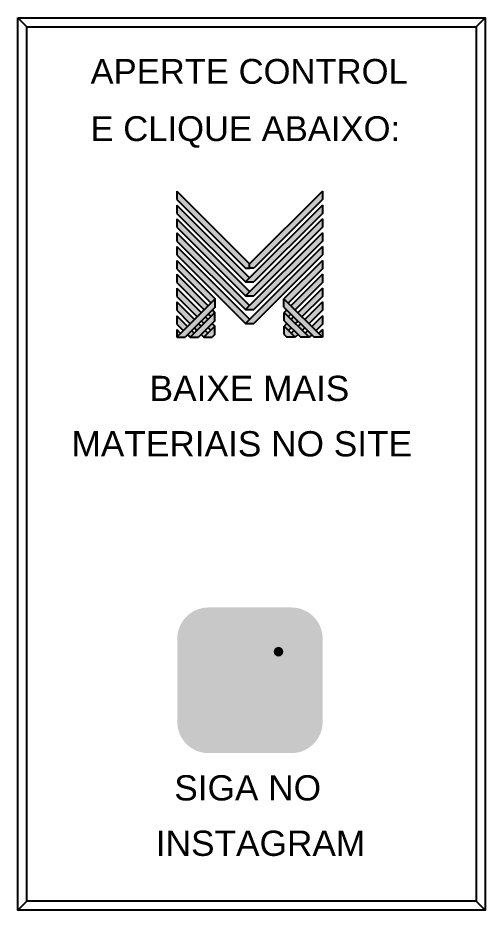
# Model space of a CAD drawing. Header units: millimetres. Extents: x 4701 to 5972, y 985 to 1750.
# Drawn here: x 5571 to 5972, y 985 to 1750 of the extents above; entities that cross this region are included whole.
import ezdxf

# ---------------------------------------------------------------- set-up
doc = ezdxf.new("R2010")
doc.units = ezdxf.units.MM
doc.layers.get('0').update_dxf_attribs({"plot": 0})
for name, color, linetype in [('BUCHA DE PASSAGEM', 20, 'Continuous'), ('logo01', 10, 'Continuous'), ('logo02', 250, 'Continuous')]:
    doc.layers.add(name, color=color, linetype=linetype)
doc.styles.get("Standard").update_dxf_attribs({"font": 'arial.ttf'})

# ---------------------------------------------------------------- blocks, each defined once
blk = doc.blocks.new('MESH')
at = {"layer": 'logo01'}
h = blk.add_hatch(color=256, dxfattribs=at)
h.dxf.hatch_style = 1
h.paths.add_polyline_path([(30046, 14087), (30046, 13835), (32119, 11769), (32248, 11769), (32248, 11893)])
h.paths.add_polyline_path([(30046, 13670), (30046, 13418), (32121, 11349), (32248, 11475)])
h.paths.add_polyline_path([(30046, 13253), (30046, 13001), (32121, 10932), (32248, 11058)])
h.paths.add_polyline_path([(30046, 12835), (30046, 12583), (32121, 10515), (32248, 10641)])
h.paths.add_polyline_path([(30046, 12418), (30046, 12166), (32121, 10097), (32248, 10223)])
h.paths.add_polyline_path([(30046, 12001), (30046, 11749), (31084, 10714), (31211, 10840)])
h.paths.add_polyline_path([(30046, 11583), (30046, 11331), (30875, 10505), (31001, 10631)])
h.paths.add_polyline_path([(30046, 11166), (30046, 10914), (30666, 10296), (30792, 10422)])
h.paths.add_polyline_path([(30046, 10749), (30046, 10497), (30456, 10088), (30583, 10214)])
h.paths.add_polyline_path([(30046, 10331), (30046, 10079), (30247, 9879), (30373, 10005)])
h.paths.add_polyline_path([(30164, 9796), (30046, 9914), (30046, 9679)])
h.paths.add_polyline_path([(30574, 9805), (30500, 9879), (30373, 9753), (30448, 9679)])
h.paths.add_polyline_path([(30784, 10013), (30709, 10088), (30583, 9962), (30657, 9887)])
h.paths.add_polyline_path([(30993, 9805), (30910, 9887), (30784, 9761), (30867, 9679)])
h.paths.add_polyline_path([(30993, 10222), (30918, 10296), (30792, 10170), (30867, 10096)])
h.paths.add_polyline_path([(31119, 10096), (30993, 9970), (31076, 9887), (31202, 10013)])
h.paths.add_polyline_path([(31202, 10431), (31128, 10505), (31001, 10379), (31076, 10305)], flags=17)
h.paths.add_polyline_path([(33284, 10840), (33284, 10588), (34196, 9679), (34449, 9679)])
h.paths.add_polyline_path([(33293, 10431), (33293, 10179), (33794, 9679), (34047, 9679)])
h.paths.add_polyline_path([(33293, 10013), (33293, 9761), (33376, 9679), (33628, 9679)], flags=17)
at = {"layer": 'logo02'}
h = blk.add_hatch(color=256, dxfattribs=at)
h.dxf.hatch_style = 1
h.paths.add_polyline_path([(34449, 13835), (34449, 14087), (32248, 11893), (32248, 11769), (32376, 11769)])
h.paths.add_polyline_path([(34449, 13418), (34449, 13670), (32121, 11349), (32374, 11349)])
h.paths.add_polyline_path([(34449, 13001), (34449, 13253), (32121, 10932), (32374, 10932)])
h.paths.add_polyline_path([(34449, 12583), (34449, 12835), (32121, 10515), (32374, 10515)])
h.paths.add_polyline_path([(34449, 12166), (34449, 12418), (32121, 10097), (32374, 10097)])
h.paths.add_polyline_path([(34449, 11749), (34449, 12001), (33284, 10840), (33411, 10714)], flags=17)
h.paths.add_polyline_path([(34449, 11331), (34449, 11583), (33494, 10631), (33620, 10505)], flags=17)
h.paths.add_polyline_path([(34449, 10914), (34449, 11166), (33703, 10422), (33829, 10296)], flags=17)
h.paths.add_polyline_path([(34449, 10497), (34449, 10749), (33912, 10214), (34039, 10088)])
h.paths.add_polyline_path([(34449, 10331), (34122, 10005), (34248, 9879), (34449, 10079)])
h.paths.add_polyline_path([(33577, 10296), (33502, 10222), (33628, 10096), (33703, 10170)])
h.paths.add_polyline_path([(33367, 10505), (33293, 10431), (33419, 10305), (33494, 10379)], flags=17)
h.paths.add_polyline_path([(33376, 10096), (33293, 10013), (33419, 9887), (33502, 9970)])
h.paths.add_polyline_path([(33786, 10088), (33711, 10013), (33838, 9887), (33912, 9962)])
h.paths.add_polyline_path([(33585, 9887), (33502, 9805), (33628, 9679), (33711, 9761)])
h.paths.add_polyline_path([(33995, 9879), (33921, 9805), (34047, 9679), (34122, 9753)])
h.paths.add_polyline_path([(34449, 9914), (34331, 9796), (34449, 9679)])
h.paths.add_polyline_path([(31202, 10013), (30867, 9679), (31119, 9679), (31202, 9761)], flags=17)
h.paths.add_polyline_path([(31202, 10179), (31202, 10431), (30448, 9679), (30701, 9679)])
h.paths.add_polyline_path([(31211, 10588), (31211, 10840), (30046, 9679), (30299, 9679)])
at = {"layer": 'logo01'}
for p, q in [((30046, 14087), (30046, 13835)), ((30046, 14087), (32248, 11893)), ((30046, 13835), (32119, 11769)), ((30046, 13670), (30046, 13418)), ((30046, 13670), (32248, 11475)), ((30046, 13418), (32121, 11349)), ((30046, 13253), (30046, 13001)), ((30046, 13253), (32248, 11058)), ((30046, 13001), (32121, 10932)), ((30046, 12835), (30046, 12583)), ((30046, 12835), (32248, 10641)), ((30046, 12583), (32121, 10515)), ((30046, 12418), (30046, 12166)), ((30046, 12418), (32248, 10223)), ((30046, 12166), (32121, 10097)), ((30046, 12001), (30046, 11749)), ((30046, 12001), (31211, 10840)), ((30046, 11749), (31084, 10714)), ((30046, 11583), (30046, 11331)), ((30046, 11583), (31001, 10631)), ((32119, 11769), (32248, 11769)), ((30046, 11331), (30875, 10505)), ((30046, 11166), (30046, 10914)), ((30046, 11166), (30792, 10422)), ((30046, 10914), (30666, 10296)), ((33284, 10840), (34449, 9679)), ((33284, 10588), (33284, 10840)), ((30046, 10749), (30046, 10497)), ((30046, 10749), (30583, 10214)), ((31128, 10505), (31202, 10431)), ((33284, 10588), (34196, 9679)), ((30046, 10497), (30456, 10088)), ((30046, 10331), (30046, 10079)), ((30046, 10331), (30373, 10005)), ((30918, 10296), (30993, 10222)), ((31001, 10379), (31076, 10305)), ((33293, 10431), (34047, 9679)), ((33293, 10179), (33293, 10431)), ((30046, 10079), (30247, 9879)), ((30583, 9962), (30657, 9887)), ((30709, 10088), (30784, 10013)), ((30792, 10170), (30867, 10096)), ((30993, 9970), (31076, 9887)), ((31119, 10096), (31202, 10013)), ((33293, 10179), (33794, 9679)), ((33293, 10013), (33628, 9679)), ((33293, 9761), (33293, 10013)), ((30046, 9914), (30046, 9679)), ((30046, 9914), (30164, 9796)), ((30373, 9753), (30448, 9679)), ((30500, 9879), (30574, 9805)), ((30784, 9761), (30867, 9679)), ((30910, 9887), (30993, 9805)), ((33293, 9761), (33376, 9679)), ((33628, 9679), (33376, 9679)), ((34047, 9679), (33794, 9679)), ((34449, 9679), (34196, 9679))]:
    blk.add_line(p, q, dxfattribs=at)
at = {"layer": 'logo02'}
for p, q in [((34449, 14087), (32248, 11893)), ((34449, 14087), (34449, 13835)), ((34449, 13835), (32376, 11769)), ((34449, 13670), (32121, 11349)), ((34449, 13670), (34449, 13418)), ((34449, 13253), (32121, 10932)), ((34449, 13418), (32374, 11349)), ((34449, 13253), (34449, 13001)), ((34449, 13001), (32374, 10932)), ((34449, 12835), (32121, 10515)), ((34449, 12835), (34449, 12583)), ((34449, 12418), (32121, 10097)), ((34449, 12583), (32374, 10515)), ((34449, 12418), (34449, 12166)), ((34449, 12166), (32374, 10097)), ((32248, 11769), (32248, 11893)), ((34449, 12001), (33284, 10840)), ((34449, 12001), (34449, 11749)), ((32376, 11769), (32248, 11769)), ((34449, 11749), (33411, 10714)), ((34449, 11583), (33494, 10631)), ((34449, 11583), (34449, 11331)), ((32121, 11349), (32374, 11349)), ((34449, 11331), (33620, 10505)), ((34449, 11166), (33703, 10422)), ((34449, 11166), (34449, 10914)), ((31211, 10840), (30046, 9679)), ((31211, 10588), (31211, 10840)), ((32121, 10932), (32374, 10932)), ((34449, 10914), (33829, 10296)), ((31211, 10588), (30299, 9679)), ((32121, 10515), (32374, 10515)), ((33367, 10505), (33293, 10431)), ((34449, 10749), (33912, 10214)), ((34449, 10749), (34449, 10497)), ((31202, 10431), (30448, 9679)), ((31202, 10179), (31202, 10431)), ((33494, 10379), (33419, 10305)), ((33577, 10296), (33502, 10222)), ((34449, 10497), (34039, 10088)), ((34449, 10331), (34122, 10005)), ((34449, 10331), (34449, 10079)), ((31202, 10179), (30701, 9679)), ((31202, 10013), (30867, 9679)), ((31202, 9761), (31202, 10013)), ((32121, 10097), (32374, 10097)), ((33376, 10096), (33293, 10013)), ((33502, 9970), (33419, 9887)), ((33703, 10170), (33628, 10096)), ((33786, 10088), (33711, 10013)), ((33912, 9962), (33838, 9887)), ((34449, 10079), (34248, 9879)), ((31202, 9761), (31119, 9679)), ((33585, 9887), (33502, 9805)), ((33711, 9761), (33628, 9679)), ((33995, 9879), (33921, 9805)), ((34122, 9753), (34047, 9679)), ((34449, 9914), (34331, 9796)), ((34449, 9914), (34449, 9679)), ((30046, 9679), (30299, 9679)), ((30448, 9679), (30701, 9679)), ((30867, 9679), (31119, 9679))]:
    blk.add_line(p, q, dxfattribs=at)

msp = doc.modelspace()

# ---------------------------------------------------------------- hatches: boundary and pattern name
at = {"layer": 'BUCHA DE PASSAGEM'}
h = msp.add_hatch(color=18, dxfattribs=at)
h.dxf.hatch_style = 1
h.paths.add_polyline_path([(5805.78, 1244.35), (5734.6, 1244.35, 0.414214), (5707.81, 1217.55), (5707.81, 1146.22, 0.414214), (5734.6, 1119.43), (5805.78, 1119.43, 0.414214), (5832.58, 1146.22), (5832.58, 1217.55, 0.414214)])
h.paths.add_polyline_path([(5752.88, 1226.99), (5787.5, 1226.99, -0.414214), (5815.22, 1199.27), (5815.22, 1164.51, -0.414214), (5787.5, 1136.79), (5752.88, 1136.79, -0.414214), (5725.17, 1164.51), (5725.17, 1199.27, -0.414214)], flags=16)
h.paths.add_polyline_path([(5752.88, 1218.76), (5787.5, 1218.76, -0.414214), (5806.98, 1199.27), (5806.98, 1164.51, -0.414214), (5787.5, 1145.02), (5752.88, 1145.02, -0.414214), (5733.4, 1164.51), (5733.4, 1199.27, -0.414214)], flags=0)
h.paths.add_polyline_path([(5791.4, 1181.89, -1), (5748.98, 1181.89, -1)], flags=0)
h.paths.add_polyline_path([(5783.17, 1181.89, -1), (5757.22, 1181.89, -1)], flags=0)
h.paths.add_polyline_path([(5798.81, 1206.41, -1), (5790.57, 1206.41, -1)], flags=0)
h.paths.add_polyline_path([(5787.5, 1218.76), (5752.88, 1218.76, 0.414214), (5733.4, 1199.27), (5733.4, 1164.51, 0.414214), (5752.88, 1145.02), (5787.5, 1145.02, 0.414214), (5806.98, 1164.51), (5806.98, 1199.27, 0.414214)], flags=0)
h.paths.add_polyline_path([(5757.22, 1181.89, 1), (5783.17, 1181.89, 1)], flags=0)
h = msp.add_hatch(color=0, dxfattribs=at)
h.dxf.hatch_style = 1
h.paths.add_polyline_path([(5752.88, 1226.99, 0.414214), (5725.17, 1199.27), (5725.17, 1164.51, 0.414214), (5752.88, 1136.79), (5787.5, 1136.79, 0.414214), (5815.22, 1164.51), (5815.22, 1199.27, 0.414214), (5787.5, 1226.99)])
h.paths.add_polyline_path([(5798.81, 1206.41, -1), (5790.57, 1206.41, -1)], flags=16)
h.paths.add_polyline_path([(5791.4, 1181.89, -1), (5748.98, 1181.89, -1)], flags=16)
h.paths.add_polyline_path([(5783.17, 1181.89, -1), (5757.22, 1181.89, -1)], flags=0)
h = msp.add_hatch(color=18, dxfattribs=at)
h.dxf.hatch_style = 1
h.paths.add_polyline_path([(5787.5, 1218.76), (5752.88, 1218.76, 0.414214), (5733.4, 1199.27), (5733.4, 1164.51, 0.414214), (5752.88, 1145.02), (5787.5, 1145.02, 0.414214), (5806.98, 1164.51), (5806.98, 1199.27, 0.414214)])
h.paths.add_polyline_path([(5791.4, 1181.89, -1), (5748.98, 1181.89, -1)], flags=16)
h.paths.add_polyline_path([(5783.17, 1181.89, -1), (5757.22, 1181.89, -1)], flags=0)
h.paths.add_polyline_path([(5790.57, 1206.41, -1), (5798.81, 1206.41, -1)], flags=16)
h.paths.add_polyline_path([(5783.17, 1181.89, 1), (5757.22, 1181.89, 1)], flags=0)
h = msp.add_hatch(color=0, dxfattribs=at)
h.dxf.hatch_style = 1
h.paths.add_polyline_path([(5798.81, 1206.41, 1), (5790.57, 1206.41, 1)])
h = msp.add_hatch(color=0, dxfattribs=at)
h.dxf.hatch_style = 1
h.paths.add_polyline_path([(5748.98, 1181.89, 1), (5791.4, 1181.89, 1)])
h.paths.add_polyline_path([(5783.17, 1181.89, -1), (5757.22, 1181.89, -1)], flags=16)
h = msp.add_hatch(color=18, dxfattribs=at)
h.dxf.hatch_style = 1
h.paths.add_polyline_path([(5757.22, 1181.89, 1), (5783.17, 1181.89, 1)])

# ---------------------------------------------------------------- linework, layer by layer
for p, q in [((5578.61, 1742.31), (5570.93, 1749.99)), ((5964.41, 1742.31), (5972.08, 1749.99)), ((5578.61, 992.44), (5570.93, 984.77)), ((5964.41, 992.44), (5972.08, 984.77))]:
    msp.add_line(p, q, dxfattribs=at)
for points in [[(5570.93, 1749.99), (5972.08, 1749.99), (5972.08, 984.77), (5570.93, 984.77)], [(5578.61, 1742.31), (5964.41, 1742.31), (5964.41, 992.44), (5578.61, 992.44)]]:
    msp.add_lwpolyline(points, close=True, dxfattribs=at)

# ---------------------------------------------------------------- block references
at = {"xscale": 0.02842171870665473, "yscale": 0.02842171870665473, "zscale": 0.02842171870665473}
msp.add_blockref('MESH', (4853.35, 1200.91), dxfattribs=at)

# ---------------------------------------------------------------- texts
at = {"layer": 'BUCHA DE PASSAGEM'}
for s, height, p in [('APERTE CONTROL', 21.263, (5633.35, 1693.43)), ('E CLIQUE ABAIXO:', 21.263, (5633.35, 1644.35)), ('BAIXE MAIS', 21.646, (5684.04, 1421.4)), ('MATERIAIS NO SITE', 21.6458, (5617.01, 1373.89)), ('SIGA NO', 21.646, (5705.23, 1078.82)), ('INSTAGRAM', 21.646, (5689.38, 1031.31))]:
    msp.add_text(s, height=height, dxfattribs=at).set_placement(p)

doc.saveas('drawing.dxf')
